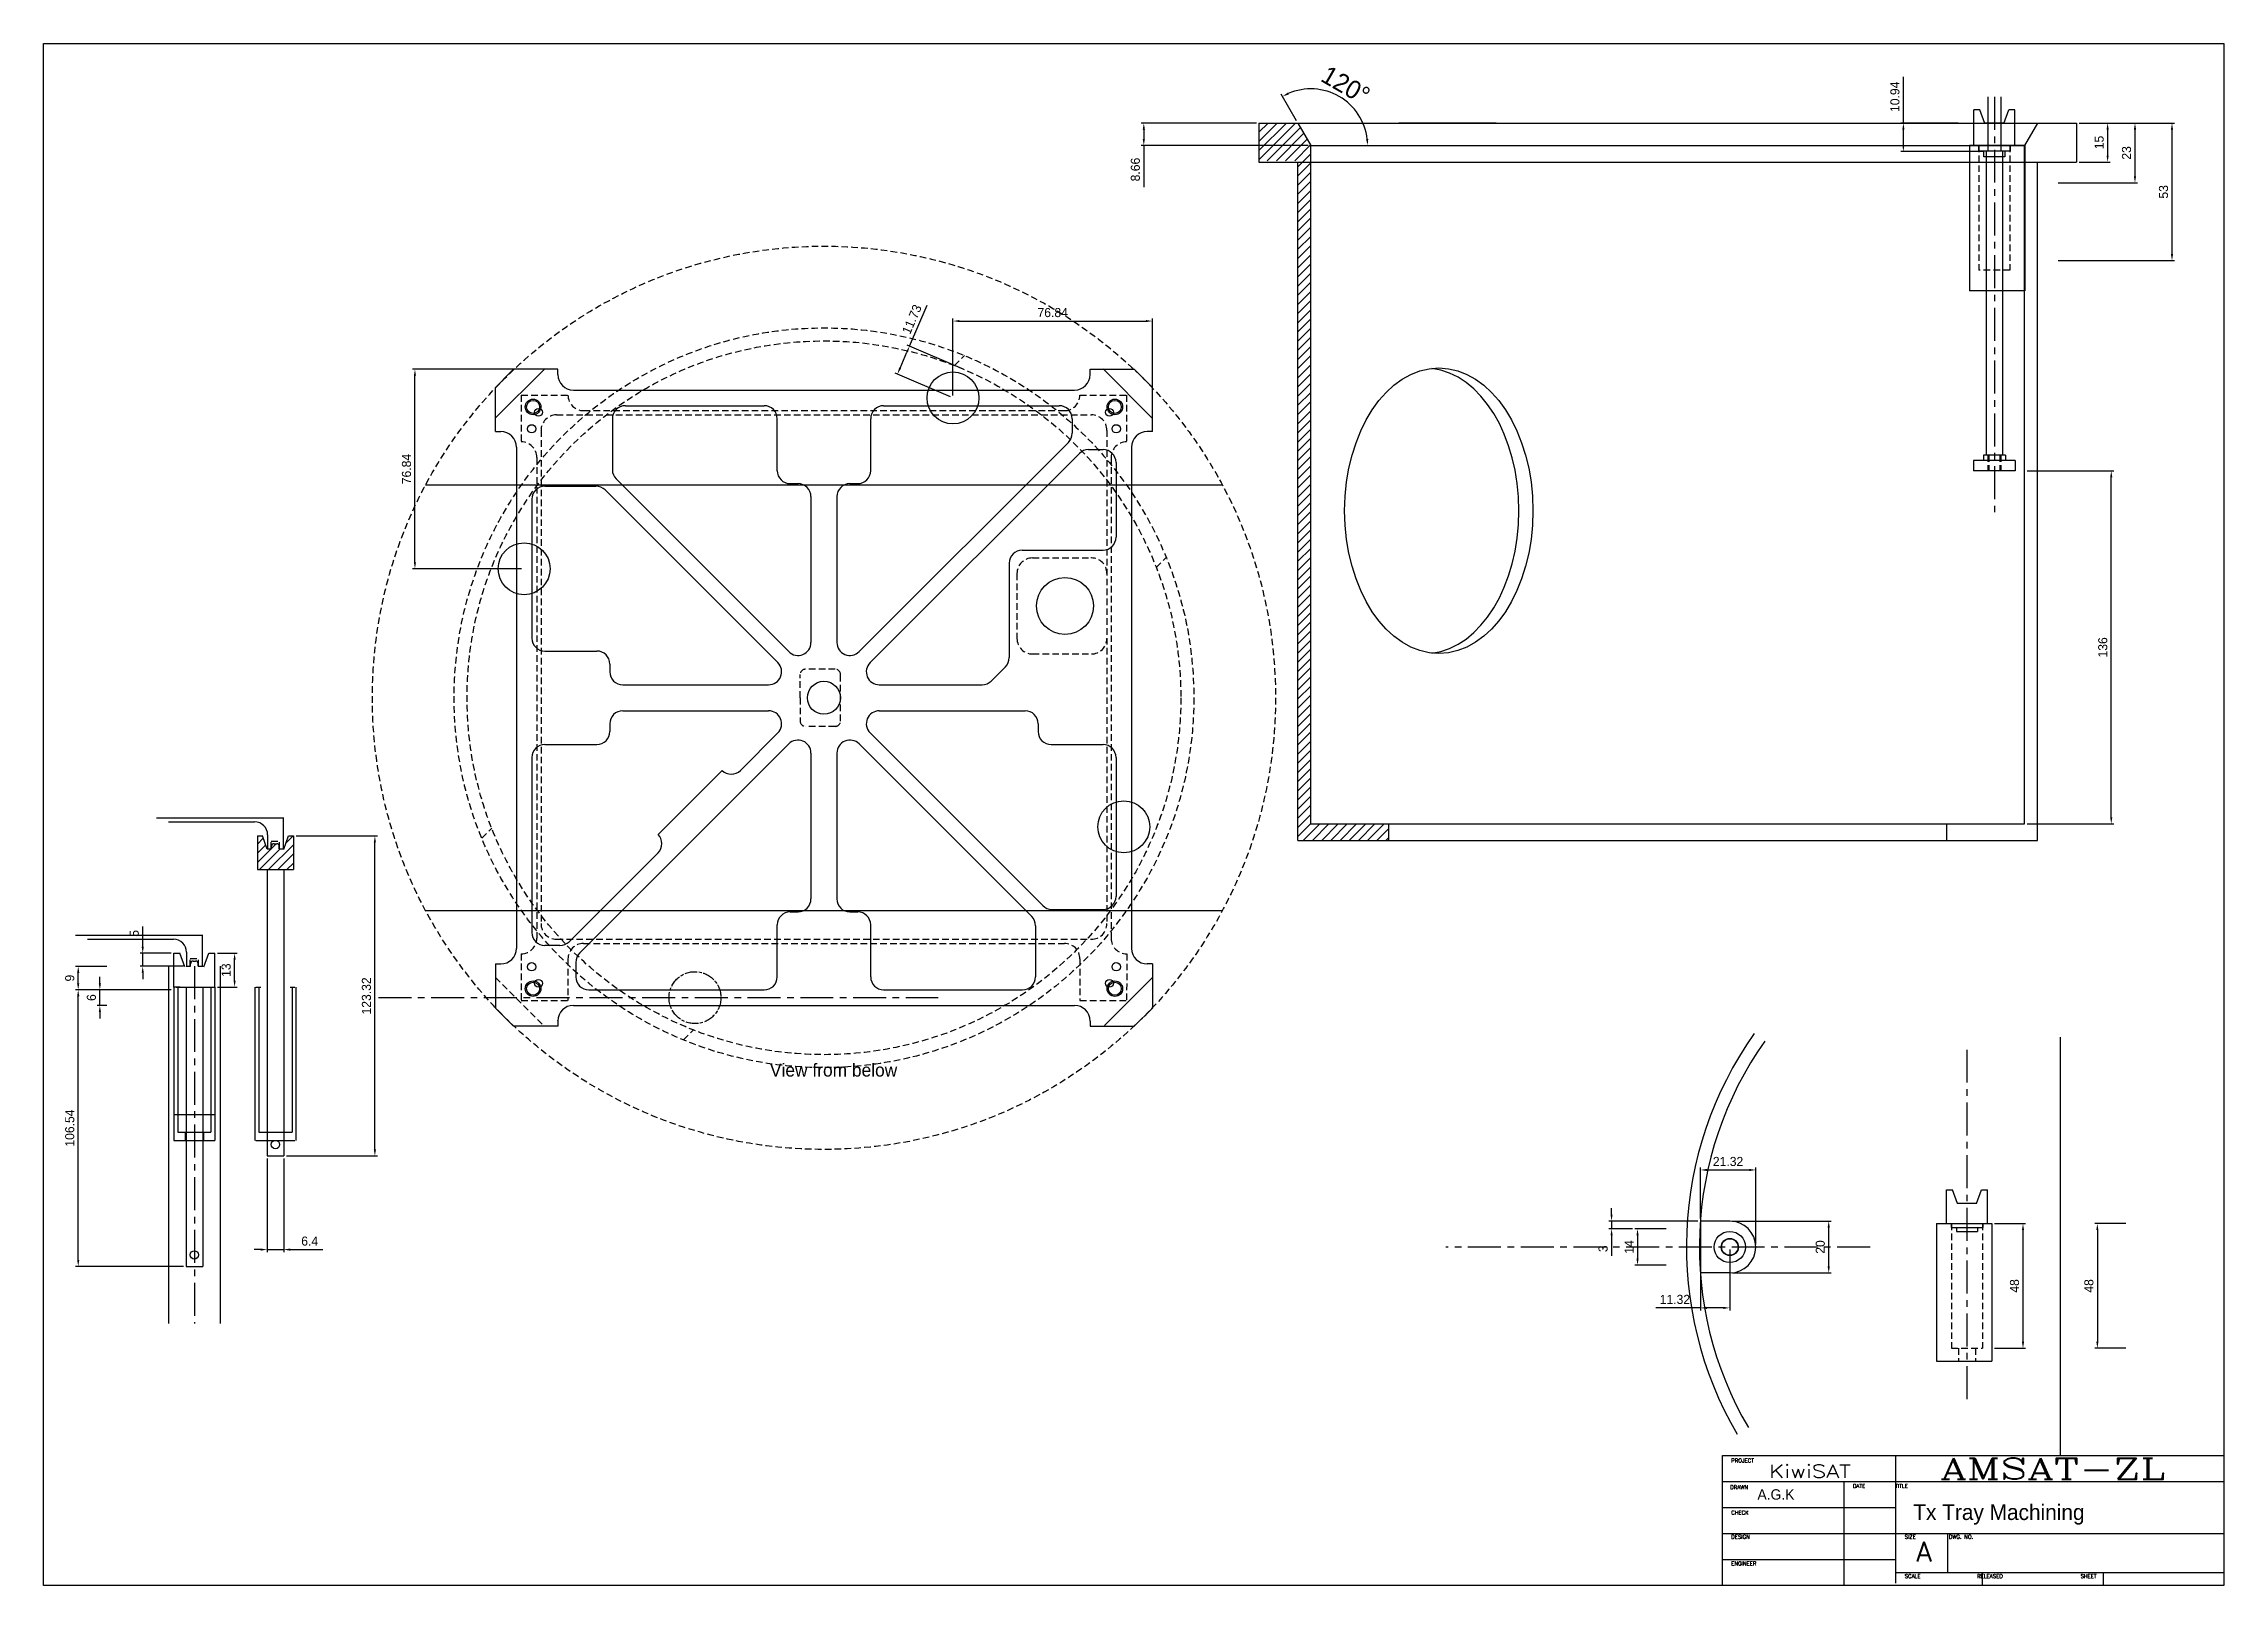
# Model space of a CAD drawing. Header units: millimetres. Extents: x 0 to 840, y 0 to 594.
import ezdxf
from ezdxf.enums import TextEntityAlignment as Align

# ---------------------------------------------------------------- set-up
doc = ezdxf.new("R2010")
doc.units = ezdxf.units.MM
doc.header["$LTSCALE"] = 0.4
doc.header["$PDMODE"] = 3
for name, pattern in [('AM_ISO08W050', [18, 12, -1.5, 3, -1.5]), ('CENTER', [50.8, 31.75, -6.35, 6.35, -6.35]), ('HIDDEN', [9.525, 6.35, -3.175])]:
    doc.linetypes.add(name, pattern=pattern)
for name, color, linetype, lineweight in [('AM_5', 3, 'Continuous', 25), ('AM_7', 4, 'AM_ISO08W050', 25), ('AM_8', 1, 'Continuous', 25)]:
    doc.layers.add(name, color=color, linetype=linetype, lineweight=lineweight)
for name, color, linetype in [('BORDER', 7, 'Continuous'), ('CL', 3, 'CENTER'), ('DIM', 6, 'Continuous'), ('DIMS', 6, 'Continuous'), ('HID', 2, 'HIDDEN'), ('OUT', 1, 'Continuous'), ('SECT', 4, 'Continuous')]:
    doc.layers.add(name, color=color, linetype=linetype)
doc.styles.add('COMPLEX', font='complex', dxfattribs={"width": 1.5, "height": 8})
doc.styles.add('SIMPLEX', font='simplex', dxfattribs={"height": 0.06})
doc.dimstyles.new('AM_ISO$0', dxfattribs={"dimtxt": 3.5, "dimasz": 2.5, "dimexe": 1, "dimexo": 1, "dimgap": 1.5, "dimtad": 1, "dimdsep": 46, "dimtxsty": 'Standard', "dimcen": 0, "dimclrd": 256, "dimclre": 256, "dimclrt": 2, "dimadec": 0, "dimazin": 2, "dimtp": 0.1, "dimtm": 0.1, "dimtfac": 0.71, "dimtdec": 3, "dimtmove": 0, "dimatfit": 3, "dimfxl": 1, "dimlwd": -1, "dimlwe": -1, "dimarcsym": 1})
doc.dimstyles.new('AM_ISO$2', dxfattribs={"dimtxt": 7, "dimasz": 2.5, "dimexe": 1, "dimexo": 1, "dimgap": 1.5, "dimtad": 1, "dimdsep": 46, "dimtxsty": 'Standard', "dimcen": 0, "dimclrd": 256, "dimclre": 256, "dimclrt": 2, "dimadec": 0, "dimazin": 2, "dimtp": 0.1, "dimtm": 0.1, "dimtfac": 0.71, "dimtmove": 0, "dimatfit": 3, "dimfxl": 1, "dimlwd": -1, "dimlwe": -1, "dimarcsym": 1})

# ---------------------------------------------------------------- blocks, each defined once
blk = doc.blocks.new('*D9')
at = {"layer": 'AM_5', "transparency": 16777216}
blk.add_line((482.77, 564.25), (476.85, 574.51), dxfattribs=at)
blk.add_arc((488.27, 554.73), 21.85, 6.56009, 113.43991, dxfattribs=at)
for points in [[(479.77, 574.4), (479.39, 575.14), (477.35, 573.65)], [(510.39, 557.25), (509.56, 557.2), (510.12, 554.73)]]:
    blk.add_solid(points, dxfattribs=at)
at = {"layer": 'Defpoints', "color": 0, "transparency": 16777216}
for p in [(483.27, 563.39), (505.01, 568.77), (488.27, 554.73), (488.27, 554.73), (763.27, 554.73)]:
    blk.add_point(p, dxfattribs=at)
at = {"layer": 'AM_5', "color": 2, "transparency": 16777216, "insert": (501.69, 577.98), "char_height": 7, "attachment_point": 5, "rotation": 330}
blk.add_mtext('120°', dxfattribs=at)
blk = doc.blocks.new('*D18')
at = {"layer": 'AM_5', "transparency": 16777216}
for p, q in [((350.38, 458.49), (350.38, 488.11)), ((427.22, 458.49), (427.22, 488.11)), ((352.88, 487.11), (424.72, 487.11))]:
    blk.add_line(p, q, dxfattribs=at)
for points in [[(352.88, 487.53), (352.88, 486.7), (350.38, 487.11)], [(424.72, 487.53), (424.72, 486.7), (427.22, 487.11)]]:
    blk.add_solid(points, dxfattribs=at)
at = {"layer": 'Defpoints', "color": 0, "transparency": 16777216}
for p in [(427.22, 487.11), (350.38, 457.49), (427.22, 457.49)]:
    blk.add_point(p, dxfattribs=at)
at = {"layer": 'AM_5', "color": 2, "transparency": 16777216, "insert": (388.8, 490.36), "char_height": 3.5, "attachment_point": 5}
blk.add_mtext('76.84', dxfattribs=at)
blk = doc.blocks.new('*D19')
at = {"layer": 'AM_5', "transparency": 16777216}
for p, q in [((184.15, 468.52), (142.08, 468.52)), ((143.08, 394.18), (143.08, 466.02)), ((184.15, 391.68), (142.08, 391.68))]:
    blk.add_line(p, q, dxfattribs=at)
for points in [[(142.66, 466.02), (143.49, 466.02), (143.08, 468.52)], [(142.66, 394.18), (143.49, 394.18), (143.08, 391.68)]]:
    blk.add_solid(points, dxfattribs=at)
at = {"layer": 'Defpoints', "color": 0, "transparency": 16777216}
for p in [(143.08, 468.52), (185.15, 468.52), (185.15, 391.68)]:
    blk.add_point(p, dxfattribs=at)
at = {"layer": 'AM_5', "color": 2, "transparency": 16777216, "insert": (139.83, 430.1), "char_height": 3.5, "attachment_point": 5, "rotation": 90}
blk.add_mtext('76.84', dxfattribs=at)
blk = doc.blocks.new('*D20')
at = {"layer": 'AM_5', "transparency": 16777216}
for p, q in [((86.12, 164.44), (86.12, 128.37)), ((92.52, 164.44), (92.52, 128.37)), ((83.62, 129.37), (81.12, 129.37)), ((86.12, 129.37), (92.52, 129.37)), ((95.02, 129.37), (107.52, 129.37))]:
    blk.add_line(p, q, dxfattribs=at)
for points in [[(83.62, 129.79), (83.62, 128.95), (86.12, 129.37)], [(95.02, 129.79), (95.02, 128.95), (92.52, 129.37)]]:
    blk.add_solid(points, dxfattribs=at)
at = {"layer": 'Defpoints', "color": 0, "transparency": 16777216}
for p in [(86.12, 165.44), (92.52, 165.44), (92.52, 129.37)]:
    blk.add_point(p, dxfattribs=at)
at = {"layer": 'AM_5', "color": 2, "transparency": 16777216, "insert": (102.52, 132.62), "char_height": 3.5, "attachment_point": 5}
blk.add_mtext('6.4', dxfattribs=at)
blk = doc.blocks.new('*D21')
at = {"layer": 'AM_5', "transparency": 16777216}
for p, q in [((97.27, 288.76), (128.64, 288.76)), ((127.64, 167.94), (127.64, 286.26)), ((93.52, 165.44), (128.64, 165.44))]:
    blk.add_line(p, q, dxfattribs=at)
for points in [[(127.22, 286.26), (128.06, 286.26), (127.64, 288.76)], [(127.22, 167.94), (128.06, 167.94), (127.64, 165.44)]]:
    blk.add_solid(points, dxfattribs=at)
at = {"layer": 'Defpoints', "color": 0, "transparency": 16777216}
for p in [(96.27, 288.76), (127.64, 288.76), (92.52, 165.44)]:
    blk.add_point(p, dxfattribs=at)
at = {"layer": 'AM_5', "color": 2, "transparency": 16777216, "insert": (124.39, 227.1), "char_height": 3.5, "attachment_point": 5, "rotation": 90}
blk.add_mtext('123.32', dxfattribs=at)
blk = doc.blocks.new('*D31')
at = {"layer": 'AM_5', "transparency": 16777216}
for p, q in [((24.33, 229.46), (20.67, 229.46)), ((21.67, 231.96), (21.67, 234.46)), ((21.67, 223.46), (21.67, 229.46)), ((24.33, 223.46), (20.67, 223.46)), ((21.67, 220.96), (21.67, 218.46))]:
    blk.add_line(p, q, dxfattribs=at)
for points in [[(21.26, 231.96), (22.09, 231.96), (21.67, 229.46)], [(21.26, 220.96), (22.09, 220.96), (21.67, 223.46)]]:
    blk.add_solid(points, dxfattribs=at)
at = {"layer": 'Defpoints', "color": 0, "transparency": 16777216}
for p in [(21.67, 229.46), (25.33, 229.46), (25.33, 223.46)]:
    blk.add_point(p, dxfattribs=at)
at = {"layer": 'AM_5', "color": 2, "transparency": 16777216, "insert": (18.42, 226.46), "char_height": 3.5, "attachment_point": 5, "rotation": 90}
blk.add_mtext('6', dxfattribs=at)
blk = doc.blocks.new('*D32')
at = {"layer": 'AM_5', "transparency": 16777216}
for p, q in [((24.33, 238.46), (12.33, 238.46)), ((13.33, 231.96), (13.33, 235.96)), ((24.33, 229.46), (12.33, 229.46))]:
    blk.add_line(p, q, dxfattribs=at)
for points in [[(12.91, 235.96), (13.75, 235.96), (13.33, 238.46)], [(12.91, 231.96), (13.75, 231.96), (13.33, 229.46)]]:
    blk.add_solid(points, dxfattribs=at)
at = {"layer": 'Defpoints', "color": 0, "transparency": 16777216}
for p in [(13.33, 238.46), (25.33, 238.46), (25.33, 229.46)]:
    blk.add_point(p, dxfattribs=at)
at = {"layer": 'AM_5', "color": 2, "transparency": 16777216, "insert": (10.08, 233.96), "char_height": 3.5, "attachment_point": 5, "rotation": 90}
blk.add_mtext('9', dxfattribs=at)
blk = doc.blocks.new('*D33')
at = {"layer": 'AM_5', "transparency": 16777216}
for p, q in [((38.18, 246.02), (38.18, 253.85)), ((49.18, 243.52), (37.18, 243.52)), ((53.88, 238.52), (37.18, 238.52)), ((38.18, 238.52), (38.18, 243.52)), ((38.18, 236.02), (38.18, 233.52))]:
    blk.add_line(p, q, dxfattribs=at)
for points in [[(37.77, 246.02), (38.6, 246.02), (38.18, 243.52)], [(37.77, 236.02), (38.6, 236.02), (38.18, 238.52)]]:
    blk.add_solid(points, dxfattribs=at)
at = {"layer": 'Defpoints', "color": 0, "transparency": 16777216}
for p in [(38.18, 243.52), (50.18, 243.52), (54.88, 238.52)]:
    blk.add_point(p, dxfattribs=at)
at = {"layer": 'AM_5', "color": 2, "transparency": 16777216, "insert": (34.93, 251.19), "char_height": 3.5, "attachment_point": 5, "rotation": 90}
blk.add_mtext('5', dxfattribs=at)
blk = doc.blocks.new('*D34')
at = {"layer": 'AM_5', "transparency": 16777216}
for p, q in [((66.98, 243.52), (74.59, 243.52)), ((73.59, 233.02), (73.59, 241.02)), ((66.98, 230.52), (74.59, 230.52))]:
    blk.add_line(p, q, dxfattribs=at)
for points in [[(73.17, 241.02), (74, 241.02), (73.59, 243.52)], [(73.17, 233.02), (74, 233.02), (73.59, 230.52)]]:
    blk.add_solid(points, dxfattribs=at)
at = {"layer": 'Defpoints', "color": 0, "transparency": 16777216}
for p in [(65.98, 243.52), (73.59, 243.52), (65.98, 230.52)]:
    blk.add_point(p, dxfattribs=at)
at = {"layer": 'AM_5', "color": 2, "transparency": 16777216, "insert": (70.34, 237.02), "char_height": 3.5, "attachment_point": 5, "rotation": 90}
blk.add_mtext('13', dxfattribs=at)
blk = doc.blocks.new('*D35')
at = {"layer": 'AM_5', "transparency": 16777216}
for p, q in [((49.18, 229.46), (12.33, 229.46)), ((13.33, 125.42), (13.33, 226.96)), ((53.88, 122.92), (12.33, 122.92))]:
    blk.add_line(p, q, dxfattribs=at)
for points in [[(12.91, 226.96), (13.75, 226.96), (13.33, 229.46)], [(12.91, 125.42), (13.75, 125.42), (13.33, 122.92)]]:
    blk.add_solid(points, dxfattribs=at)
at = {"layer": 'Defpoints', "color": 0, "transparency": 16777216}
for p in [(13.33, 229.46), (50.18, 229.46), (54.88, 122.92)]:
    blk.add_point(p, dxfattribs=at)
at = {"layer": 'AM_5', "color": 2, "transparency": 16777216, "insert": (10.08, 176.19), "char_height": 3.5, "attachment_point": 5, "rotation": 90}
blk.add_mtext('106.54', dxfattribs=at)
blk = doc.blocks.new('*D37')
at = {"layer": 'AM_5', "transparency": 16777216}
for p, q in [((650.69, 140.37), (688.81, 140.37)), ((687.81, 122.87), (687.81, 137.87)), ((650.69, 120.37), (688.81, 120.37))]:
    blk.add_line(p, q, dxfattribs=at)
for points in [[(687.39, 137.87), (688.22, 137.87), (687.81, 140.37)], [(687.39, 122.87), (688.22, 122.87), (687.81, 120.37)]]:
    blk.add_solid(points, dxfattribs=at)
at = {"layer": 'Defpoints', "color": 0, "transparency": 16777216}
for p in [(649.69, 140.37), (687.81, 140.37), (649.69, 120.37)]:
    blk.add_point(p, dxfattribs=at)
at = {"layer": 'AM_5', "color": 2, "transparency": 16777216, "insert": (684.56, 130.37), "char_height": 3.5, "attachment_point": 5, "rotation": 90}
blk.add_mtext('20', dxfattribs=at)
blk = doc.blocks.new('*D38')
at = {"layer": 'AM_5', "transparency": 16777216}
for p, q in [((638.37, 141.37), (638.37, 161.05)), ((640.87, 160.05), (657.19, 160.05)), ((659.69, 131.37), (659.69, 161.05))]:
    blk.add_line(p, q, dxfattribs=at)
for points in [[(640.87, 160.46), (640.87, 159.63), (638.37, 160.05)], [(657.19, 160.46), (657.19, 159.63), (659.69, 160.05)]]:
    blk.add_solid(points, dxfattribs=at)
at = {"layer": 'Defpoints', "color": 0, "transparency": 16777216}
for p in [(659.69, 160.05), (638.37, 140.37), (659.69, 130.37)]:
    blk.add_point(p, dxfattribs=at)
at = {"layer": 'AM_5', "color": 2, "transparency": 16777216, "insert": (649.03, 163.3), "char_height": 3.5, "attachment_point": 5}
blk.add_mtext('21.32', dxfattribs=at)
blk = doc.blocks.new('*D39')
at = {"layer": 'AM_5', "transparency": 16777216}
for p, q in [((333.65, 477.47), (340.43, 493.23)), ((330, 468.98), (332.66, 475.17)), ((354.1, 468.66), (332.73, 477.86)), ((349.46, 457.89), (328.09, 467.08))]:
    blk.add_line(p, q, dxfattribs=at)
for points in [[(332.28, 475.33), (333.04, 475.01), (333.65, 477.47)], [(329.61, 469.15), (330.38, 468.82), (329.01, 466.69)]]:
    blk.add_solid(points, dxfattribs=at)
at = {"layer": 'Defpoints', "color": 0, "transparency": 16777216}
for p in [(333.65, 477.47), (355.02, 468.27), (350.38, 457.49)]:
    blk.add_point(p, dxfattribs=at)
at = {"layer": 'AM_5', "color": 2, "transparency": 16777216, "insert": (334.55, 487.78), "char_height": 3.5, "attachment_point": 5, "rotation": 66.71814}
blk.add_mtext('11.73', dxfattribs=at)
blk = doc.blocks.new('*D40')
at = {"layer": 'AM_5', "transparency": 16777216}
for p, q in [((751.66, 139.37), (763.66, 139.37)), ((762.66, 136.87), (762.66, 93.87)), ((751.66, 91.37), (763.66, 91.37))]:
    blk.add_line(p, q, dxfattribs=at)
for points in [[(762.24, 136.87), (763.08, 136.87), (762.66, 139.37)], [(762.24, 93.87), (763.08, 93.87), (762.66, 91.37)]]:
    blk.add_solid(points, dxfattribs=at)
at = {"layer": 'Defpoints', "color": 0, "transparency": 16777216}
for p in [(750.66, 139.37), (750.66, 91.37), (762.66, 91.37)]:
    blk.add_point(p, dxfattribs=at)
at = {"layer": 'AM_5', "color": 2, "transparency": 16777216, "insert": (759.41, 115.37), "char_height": 3.5, "attachment_point": 5, "rotation": 90}
blk.add_mtext('48', dxfattribs=at)
blk = doc.blocks.new('*D41')
at = {"layer": 'AM_5', "transparency": 16777216}
for p, q in [((638.37, 129.37), (638.37, 105.91)), ((649.69, 129.37), (649.69, 105.91)), ((638.37, 106.91), (621.21, 106.91)), ((647.19, 106.91), (640.87, 106.91))]:
    blk.add_line(p, q, dxfattribs=at)
for points in [[(640.87, 107.32), (640.87, 106.49), (638.37, 106.91)], [(647.19, 107.32), (647.19, 106.49), (649.69, 106.91)]]:
    blk.add_solid(points, dxfattribs=at)
at = {"layer": 'Defpoints', "color": 0, "transparency": 16777216}
for p in [(638.37, 130.37), (649.69, 130.37), (638.37, 106.91)]:
    blk.add_point(p, dxfattribs=at)
at = {"layer": 'AM_5', "color": 2, "transparency": 16777216, "insert": (628.54, 110.16), "char_height": 3.5, "attachment_point": 5}
blk.add_mtext('11.32', dxfattribs=at)
blk = doc.blocks.new('*D42')
at = {"layer": 'AM_5', "transparency": 16777216}
for p, q in [((802.31, 139.37), (790.31, 139.37)), ((791.31, 136.87), (791.31, 93.87)), ((802.31, 91.37), (790.31, 91.37))]:
    blk.add_line(p, q, dxfattribs=at)
for points in [[(790.9, 136.87), (791.73, 136.87), (791.31, 139.37)], [(790.9, 93.87), (791.73, 93.87), (791.31, 91.37)]]:
    blk.add_solid(points, dxfattribs=at)
at = {"layer": 'Defpoints', "color": 0, "transparency": 16777216}
for p in [(803.31, 139.37), (791.31, 91.37), (803.31, 91.37)]:
    blk.add_point(p, dxfattribs=at)
at = {"layer": 'AM_5', "color": 2, "transparency": 16777216, "insert": (788.06, 115.37), "char_height": 3.5, "attachment_point": 5, "rotation": 90}
blk.add_mtext('48', dxfattribs=at)
blk = doc.blocks.new('*D57')
at = {"layer": 'AM_5', "transparency": 16777216}
for p, q in [((784.27, 563.39), (796.27, 563.39)), ((795.27, 560.89), (795.27, 550.89)), ((784.27, 548.39), (796.27, 548.39))]:
    blk.add_line(p, q, dxfattribs=at)
for points in [[(794.85, 560.89), (795.69, 560.89), (795.27, 563.39)], [(794.85, 550.89), (795.69, 550.89), (795.27, 548.39)]]:
    blk.add_solid(points, dxfattribs=at)
at = {"layer": 'Defpoints', "color": 0, "transparency": 16777216}
for p in [(783.27, 563.39), (783.27, 548.39), (795.27, 548.39)]:
    blk.add_point(p, dxfattribs=at)
at = {"layer": 'AM_5', "color": 2, "transparency": 16777216, "insert": (792.02, 555.89), "char_height": 3.5, "attachment_point": 5, "rotation": 90}
blk.add_mtext('15', dxfattribs=at)
blk = doc.blocks.new('*D58')
at = {"layer": 'AM_5', "transparency": 16777216}
for p, q in [((784.27, 563.39), (806.81, 563.39)), ((805.81, 560.89), (805.81, 542.89)), ((776.27, 540.39), (806.81, 540.39))]:
    blk.add_line(p, q, dxfattribs=at)
for points in [[(805.39, 560.89), (806.23, 560.89), (805.81, 563.39)], [(805.39, 542.89), (806.23, 542.89), (805.81, 540.39)]]:
    blk.add_solid(points, dxfattribs=at)
at = {"layer": 'Defpoints', "color": 0, "transparency": 16777216}
for p in [(783.27, 563.39), (775.27, 540.39), (805.81, 540.39)]:
    blk.add_point(p, dxfattribs=at)
at = {"layer": 'AM_5', "color": 2, "transparency": 16777216, "insert": (802.56, 551.89), "char_height": 3.5, "attachment_point": 5, "rotation": 90}
blk.add_mtext('23', dxfattribs=at)
blk = doc.blocks.new('*D59')
at = {"layer": 'AM_5', "transparency": 16777216}
for p, q in [((784.27, 563.39), (821.07, 563.39)), ((820.07, 560.89), (820.07, 512.89)), ((776.27, 510.39), (821.07, 510.39))]:
    blk.add_line(p, q, dxfattribs=at)
for points in [[(819.65, 560.89), (820.48, 560.89), (820.07, 563.39)], [(819.65, 512.89), (820.48, 512.89), (820.07, 510.39)]]:
    blk.add_solid(points, dxfattribs=at)
at = {"layer": 'Defpoints', "color": 0, "transparency": 16777216}
for p in [(783.27, 563.39), (775.27, 510.39), (820.07, 510.39)]:
    blk.add_point(p, dxfattribs=at)
at = {"layer": 'AM_5', "color": 2, "transparency": 16777216, "insert": (816.82, 536.89), "char_height": 3.5, "attachment_point": 5, "rotation": 90}
blk.add_mtext('53', dxfattribs=at)
blk = doc.blocks.new('*D60')
at = {"layer": 'AM_5', "transparency": 16777216}
for p, q in [((625.14, 137.37), (613.14, 137.37)), ((614.14, 134.87), (614.14, 125.87)), ((625.14, 123.37), (613.14, 123.37))]:
    blk.add_line(p, q, dxfattribs=at)
for points in [[(613.72, 134.87), (614.55, 134.87), (614.14, 137.37)], [(613.72, 125.87), (614.55, 125.87), (614.14, 123.37)]]:
    blk.add_solid(points, dxfattribs=at)
at = {"layer": 'Defpoints', "color": 0, "transparency": 16777216}
for p in [(626.14, 137.37), (614.14, 123.37), (626.14, 123.37)]:
    blk.add_point(p, dxfattribs=at)
at = {"layer": 'AM_5', "color": 2, "transparency": 16777216, "insert": (610.89, 130.37), "char_height": 3.5, "attachment_point": 5, "rotation": 90}
blk.add_mtext('14', dxfattribs=at)
blk = doc.blocks.new('*D61')
at = {"layer": 'AM_5', "transparency": 16777216}
for p, q in [((604.14, 142.87), (604.14, 145.37)), ((637.37, 140.37), (603.14, 140.37)), ((612.14, 137.37), (603.14, 137.37)), ((604.14, 140.37), (604.14, 137.37)), ((604.14, 134.87), (604.14, 127.03))]:
    blk.add_line(p, q, dxfattribs=at)
for points in [[(603.72, 142.87), (604.55, 142.87), (604.14, 140.37)], [(603.72, 134.87), (604.55, 134.87), (604.14, 137.37)]]:
    blk.add_solid(points, dxfattribs=at)
at = {"layer": 'Defpoints', "color": 0, "transparency": 16777216}
for p in [(604.14, 137.37), (613.14, 137.37), (638.37, 140.37)]:
    blk.add_point(p, dxfattribs=at)
at = {"layer": 'AM_5', "color": 2, "transparency": 16777216, "insert": (600.89, 129.7), "char_height": 3.5, "attachment_point": 5, "rotation": 90}
blk.add_mtext('3', dxfattribs=at)
blk = doc.blocks.new('*D68')
at = {"layer": 'AM_5', "transparency": 16777216}
for p, q in [((716.57, 563.39), (716.57, 581.14)), ((737.7, 563.39), (715.57, 563.39)), ((716.57, 554.95), (716.57, 560.89)), ((747.44, 552.45), (715.57, 552.45))]:
    blk.add_line(p, q, dxfattribs=at)
for points in [[(716.15, 560.89), (716.99, 560.89), (716.57, 563.39)], [(716.15, 554.95), (716.99, 554.95), (716.57, 552.45)]]:
    blk.add_solid(points, dxfattribs=at)
at = {"layer": 'Defpoints', "color": 0, "transparency": 16777216}
for p in [(716.57, 563.39), (738.7, 563.39), (748.44, 552.45)]:
    blk.add_point(p, dxfattribs=at)
at = {"layer": 'AM_5', "color": 2, "transparency": 16777216, "insert": (713.32, 573.51), "char_height": 3.5, "attachment_point": 5, "rotation": 90}
blk.add_mtext('10.94', dxfattribs=at)
blk = doc.blocks.new('*D69')
at = {"layer": 'AM_5', "transparency": 16777216}
for p, q in [((764.27, 429.39), (797.67, 429.39)), ((796.67, 295.89), (796.67, 426.89)), ((764.27, 293.39), (797.67, 293.39))]:
    blk.add_line(p, q, dxfattribs=at)
for points in [[(796.25, 426.89), (797.08, 426.89), (796.67, 429.39)], [(796.25, 295.89), (797.08, 295.89), (796.67, 293.39)]]:
    blk.add_solid(points, dxfattribs=at)
at = {"layer": 'Defpoints', "color": 0, "transparency": 16777216}
for p in [(763.27, 429.39), (796.67, 429.39), (763.27, 293.39)]:
    blk.add_point(p, dxfattribs=at)
at = {"layer": 'AM_5', "color": 2, "transparency": 16777216, "insert": (793.42, 361.39), "char_height": 3.5, "attachment_point": 5, "rotation": 90}
blk.add_mtext('136', dxfattribs=at)
blk = doc.blocks.new('*D70')
at = {"layer": 'AM_5', "transparency": 16777216}
for p, q in [((467.27, 563.39), (422.91, 563.39)), ((487.27, 554.73), (422.91, 554.73)), ((423.91, 560.89), (423.91, 557.23)), ((423.91, 554.73), (423.91, 538.73))]:
    blk.add_line(p, q, dxfattribs=at)
for points in [[(423.49, 560.89), (424.33, 560.89), (423.91, 563.39)], [(423.49, 557.23), (424.33, 557.23), (423.91, 554.73)]]:
    blk.add_solid(points, dxfattribs=at)
at = {"layer": 'Defpoints', "color": 0, "transparency": 16777216}
for p in [(468.27, 563.39), (423.91, 554.73), (488.27, 554.73)]:
    blk.add_point(p, dxfattribs=at)
at = {"layer": 'AM_5', "color": 2, "transparency": 16777216, "insert": (420.66, 545.48), "char_height": 3.5, "attachment_point": 5, "rotation": 90}
blk.add_mtext('8.66', dxfattribs=at)

msp = doc.modelspace()

# ---------------------------------------------------------------- hatches: boundary and pattern name
at = {"layer": 'AM_8'}
h = msp.add_hatch(dxfattribs=at)
h.set_pattern_fill('_U', color=256, scale=2.5, angle=45, style=0, pattern_type=0)
h.set_pattern_definition([(45, (385.9163, 120.4091), (-1.767767, 1.767767), [])])
h.paths.add_polyline_path([(468.27, 548.886), (483.27, 548.886), (483.27, 287.036), (518.27, 287.036), (518.27, 293.386), (488.27, 293.386), (488.27, 554.726), (483.27, 563.386), (468.27, 563.386)])
h = msp.add_hatch(dxfattribs=at)
h.set_pattern_fill('_U', color=256, scale=2.5, angle=45, style=0, pattern_type=0)
h.set_pattern_definition([(45, (-544.0076, -164.0206), (-1.767767, 1.767767), [])])
edge = h.paths.add_edge_path()
edge.add_line((96.266, 288.756), (94.337, 288.756))
edge.add_line((94.337, 288.756), (92.518, 283.756))
edge.add_line((92.518, 283.756), (90.918, 283.756))
edge.add_line((90.918, 283.756), (90.818, 283.756))
edge.add_line((90.818, 283.756), (90.818, 284.756))
edge.add_arc((89.818, 284.756), 1, 0, 90)
edge.add_line((89.818, 285.756), (88.818, 285.756))
edge.add_arc((88.818, 284.756), 1, 90, 180)
edge.add_line((87.818, 284.756), (87.818, 283.756))
edge.add_line((87.818, 283.756), (86.118, 283.756))
edge.add_line((86.118, 283.756), (84.298, 288.756))
edge.add_line((84.298, 288.756), (82.369, 288.756))
edge.add_line((82.369, 288.756), (82.369, 275.756))
edge.add_line((82.369, 275.756), (96.266, 275.756))
edge.add_line((96.266, 275.756), (96.266, 288.756))

# ---------------------------------------------------------------- linework, layer by layer
for p, q in [((746.084, 568.45), (743.736, 568.45)), ((743.736, 554.726), (743.736, 568.45)), ((747.99, 563.215), (746.084, 568.45)), ((755.345, 563.386), (747.928, 563.386)), ((755.283, 563.215), (757.188, 568.45)), ((759.536, 568.45), (757.188, 568.45)), ((759.536, 554.726), (759.536, 568.45)), ((742.046, 554.726), (742.046, 498.726)), ((763.366, 554.726), (742.046, 554.726)), ((745.536, 554.726), (745.536, 552.57)), ((757.736, 554.726), (757.736, 552.57)), ((763.366, 554.726), (763.366, 498.726)), ((757.736, 552.57), (745.536, 552.57)), ((747.636, 550.386), (747.636, 552.57)), ((755.636, 550.386), (747.636, 550.386)), ((748.466, 552.45), (748.466, 435.386)), ((754.806, 552.45), (754.806, 435.386)), ((755.636, 552.57), (755.636, 550.386)), ((763.366, 498.726), (742.046, 498.726)), ((202.047, 458.591), (202.047, 458.591)), ((204.122, 460.491), (397.222, 460.491)), ((224.147, 454.491), (277.672, 454.491)), ((323.672, 454.491), (391.297, 454.491)), ((399.297, 458.591), (399.297, 458.591)), ((219.147, 449.491), (219.147, 429.805)), ((282.672, 429.466), (282.672, 449.491)), ((318.672, 429.466), (318.672, 449.491)), ((396.297, 449.491), (396.297, 443.905)), ((182.147, 438.516), (182.147, 245.416)), ((184.022, 440.616), (184.022, 440.616)), ((184.047, 440.591), (184.047, 440.591)), ((314.207, 359.744), (394.832, 440.369)), ((402.61, 437.591), (408.197, 437.591)), ((417.322, 440.616), (417.322, 440.616)), ((419.197, 438.516), (419.197, 245.416)), ((318.45, 355.501), (399.075, 436.126)), ((413.197, 432.591), (413.197, 403.837)), ((743.636, 433.386), (743.636, 429.386)), ((759.636, 433.386), (743.636, 433.386)), ((759.636, 429.386), (743.636, 429.386)), ((755.886, 435.386), (747.386, 435.386)), ((747.386, 435.386), (747.386, 433.386)), ((755.636, 435.386), (747.636, 435.386)), ((755.886, 435.386), (755.886, 433.386)), ((759.636, 433.386), (759.636, 429.386)), ((193.147, 423.491), (212.833, 423.491)), ((216.368, 422.026), (282.893, 355.501)), ((220.611, 426.269), (287.136, 359.744)), ((287.672, 424.466), (290.672, 424.466)), ((310.672, 424.466), (313.672, 424.466)), ((188.147, 418.491), (188.147, 364.966)), ((295.672, 419.466), (295.672, 363.28)), ((305.672, 419.466), (305.672, 363.28)), ((377.046, 398.837), (408.197, 398.837)), ((372.046, 393.837), (372.046, 357.428)), ((193.147, 359.966), (213.172, 359.966)), ((218.172, 354.966), (218.172, 351.966)), ((365.119, 348.43), (370.581, 353.892)), ((223.172, 346.966), (279.358, 346.966)), ((321.985, 346.966), (361.583, 346.966)), ((223.172, 336.966), (279.358, 336.966)), ((321.985, 336.966), (378.172, 336.966)), ((218.172, 331.966), (218.172, 328.966)), ((268.464, 314.001), (282.893, 328.43)), ((318.45, 328.43), (384.972, 261.908)), ((383.172, 331.966), (383.172, 328.966)), ((193.147, 323.966), (213.172, 323.966)), ((206.511, 243.563), (287.136, 324.188)), ((295.672, 320.652), (295.672, 264.466)), ((305.672, 320.652), (305.672, 264.466)), ((314.207, 324.188), (380.73, 257.665)), ((388.172, 323.966), (408.197, 323.966)), ((188.147, 318.966), (188.147, 251.537)), ((236.736, 289.344), (261.393, 314.001)), ((413.197, 318.966), (413.197, 265.443)), ((43.559, 295.756), (92.518, 295.756)), ((48.156, 294.156), (81.318, 294.156)), ((92.318, 295.756), (92.318, 283.756)), ((82.369, 288.756), (84.298, 288.756)), ((82.369, 288.756), (82.369, 275.756)), ((86.141, 283.692), (84.298, 288.756)), ((86.318, 289.156), (86.318, 283.756)), ((88.818, 285.756), (89.818, 285.756)), ((92.494, 283.692), (94.337, 288.756)), ((94.337, 288.756), (96.266, 288.756)), ((96.266, 288.756), (96.266, 275.756)), ((86.118, 283.756), (87.818, 283.756)), ((87.818, 283.756), (87.818, 284.756)), ((90.818, 283.756), (90.818, 284.756)), ((90.818, 283.756), (92.518, 283.756)), ((202.465, 248.001), (236.736, 282.273)), ((82.369, 275.756), (96.266, 275.756)), ((86.118, 275.756), (86.118, 165.44)), ((92.518, 275.756), (92.518, 165.44)), ((282.672, 234.441), (282.672, 254.466)), ((287.672, 259.466), (290.672, 259.466)), ((310.672, 259.466), (313.672, 259.466)), ((318.672, 234.441), (318.672, 254.466)), ((382.194, 254.13), (382.194, 234.441)), ((388.508, 260.443), (408.197, 260.443)), ((12.324, 250.52), (61.283, 250.52)), ((16.922, 248.92), (50.083, 248.92)), ((55.083, 243.92), (55.083, 238.52)), ((61.083, 250.52), (61.083, 238.52)), ((198.929, 246.537), (193.147, 246.537)), ((50.183, 243.52), (52.531, 243.52)), ((50.183, 230.52), (50.183, 243.52)), ((54.437, 238.285), (52.531, 243.52)), ((54.883, 238.52), (56.583, 238.52)), ((56.583, 238.52), (56.583, 239.52)), ((57.583, 240.52), (58.583, 240.52)), ((59.583, 238.52), (59.583, 239.52)), ((59.583, 238.52), (61.283, 238.52)), ((61.73, 238.285), (63.635, 243.52)), ((63.635, 243.52), (65.983, 243.52)), ((65.983, 230.52), (65.983, 243.52)), ((205.047, 240.027), (205.047, 234.441)), ((417.297, 243.341), (417.297, 243.341)), ((417.322, 243.316), (417.322, 243.316)), ((51.135, 230.52), (65.032, 230.52)), ((54.883, 230.52), (54.883, 122.92)), ((61.283, 230.52), (61.283, 122.92)), ((210.047, 229.441), (277.672, 229.441)), ((323.672, 229.441), (377.194, 229.441)), ((204.122, 223.441), (397.222, 223.441)), ((198.122, 217.668), (198.122, 217.716)), ((86.118, 165.44), (92.518, 165.44)), ((733.17, 139.375), (733.17, 152.375)), ((733.17, 152.375), (735.518, 152.375)), ((737.423, 147.139), (735.518, 152.375)), ((744.716, 147.139), (746.622, 152.375)), ((746.622, 152.375), (748.97, 152.375)), ((748.97, 139.375), (748.97, 152.375)), ((737.361, 147.31), (744.779, 147.31)), ((729.34, 139.375), (729.34, 86.375)), ((729.34, 139.375), (750.66, 139.375)), ((734.122, 139.375), (748.018, 139.375)), ((734.97, 139.375), (734.97, 137.875)), ((734.97, 137.875), (747.17, 137.875)), ((737.07, 137.875), (737.07, 136.375)), ((737.07, 136.375), (745.07, 136.375)), ((745.07, 137.875), (745.07, 136.375)), ((747.17, 139.375), (747.17, 137.875)), ((750.66, 139.375), (750.66, 86.375)), ((54.883, 122.92), (61.283, 122.92)), ((729.34, 86.375), (750.66, 86.375))]:
    msp.add_line(p, q)
at = {"linetype": 'Continuous'}
for p, q in [((181.101, 468.516), (174.122, 461.537)), ((198.122, 468.516), (181.101, 468.516)), ((198.122, 466.491), (198.122, 468.516)), ((403.222, 468.516), (420.242, 468.516)), ((403.222, 466.491), (403.222, 468.516)), ((420.242, 468.516), (427.222, 461.537)), ((174.122, 444.516), (174.122, 461.537)), ((427.222, 444.516), (427.222, 461.537)), ((174.122, 444.516), (176.147, 444.516)), ((427.222, 444.516), (425.197, 444.516)), ((174.122, 239.416), (174.122, 222.395)), ((174.122, 239.416), (176.147, 239.416)), ((427.222, 239.416), (425.197, 239.416)), ((427.222, 239.416), (427.222, 222.395)), ((181.101, 215.416), (174.122, 222.395)), ((420.242, 215.416), (427.222, 222.395)), ((198.122, 215.416), (181.101, 215.416)), ((198.122, 217.441), (198.122, 215.416)), ((403.222, 217.441), (403.222, 215.416)), ((403.222, 215.416), (420.242, 215.416))]:
    msp.add_line(p, q, dxfattribs=at)
msp.add_lwpolyline([(0, 0), (0, 594), (840, 594), (840, 0), (0, 0)], close=True)
for centre, radius in [((188.595, 454.042), 3), ((188.595, 454.042), 2.5), ((412.748, 454.042), 3), ((412.748, 454.042), 2.5), ((188.047, 445.591), 1.6), ((190.672, 451.966), 1.5), ((410.672, 451.966), 1.5), ((413.297, 445.591), 1.6), ((393.542, 377.337), 11), ((300.672, 341.966), 6.35), ((188.047, 238.341), 1.6), ((413.297, 238.341), 1.6), ((188.595, 229.889), 3), ((188.595, 229.889), 2.5), ((190.672, 231.966), 1.5), ((410.672, 231.966), 1.5), ((412.748, 229.889), 3), ((412.748, 229.889), 2.5), ((649.694, 130.367), 6), ((649.694, 130.367), 3.3), ((649.694, 130.367), 3.175)]:
    msp.add_circle(centre, radius)
for centre, radius, start, end in [((204.122, 466.491), 6, 180, 270), ((397.222, 466.491), 6, 270, 0), ((224.147, 449.491), 5, 90, 180), ((277.672, 449.491), 5, 0, 90), ((323.672, 449.491), 5, 90, 180), ((391.297, 449.491), 5, 0, 90), ((176.147, 438.516), 6, 0, 90), ((391.297, 443.905), 5, 315, 360), ((402.61, 432.591), 5, 90, 135), ((408.197, 432.591), 5, 0, 90), ((425.197, 438.516), 6, 90, 180), ((224.147, 429.805), 5, 180, 225), ((287.672, 429.466), 5, 180, 270), ((313.672, 429.466), 5, 270, 360), ((193.147, 418.491), 5, 90, 180), ((212.833, 418.491), 5, 45, 90), ((290.672, 419.466), 5, 0, 90), ((310.672, 419.466), 5, 90, 180), ((408.197, 403.837), 5, 270, 0), ((377.046, 393.837), 5, 90, 180), ((193.147, 364.966), 5, 180, 270), ((290.672, 363.28), 5, 225, 0), ((310.672, 363.28), 5, 180, 315), ((213.172, 354.966), 5, 0, 90), ((279.358, 351.966), 5, 270, 45), ((321.985, 351.966), 5, 135, 270), ((367.046, 357.428), 5, 315, 360), ((223.172, 351.966), 5, 180, 270), ((361.583, 351.966), 5, 270, 315), ((223.172, 331.966), 5, 90, 180), ((279.358, 331.966), 5, 315, 90), ((321.985, 331.966), 5, 90, 225), ((378.172, 331.966), 5, 360, 90), ((213.172, 328.966), 5, 270, 0), ((388.172, 328.966), 5, 180, 270), ((193.147, 318.966), 5, 90, 180), ((290.672, 320.652), 5, 0, 135), ((310.672, 320.652), 5, 45, 180), ((408.197, 318.966), 5, 0, 90), ((264.929, 317.537), 5, 225, 315), ((81.318, 289.156), 5, 0, 90), ((88.818, 284.756), 1, 90, 180), ((89.818, 284.756), 1, 0, 90), ((233.201, 285.809), 5, 315, 45), ((290.672, 264.466), 5, 270, 0), ((310.672, 264.466), 5, 180, 270), ((388.508, 265.443), 5, 225, 270), ((408.197, 265.443), 5, 270, 0), ((287.672, 254.466), 5, 90, 180), ((313.672, 254.466), 5, 360, 90), ((377.194, 254.13), 5, 360, 45), ((50.083, 243.92), 5, 0, 90), ((176.147, 245.416), 6, 270, 0), ((193.147, 251.537), 5, 180, 270), ((198.929, 251.537), 5, 270, 315), ((425.197, 245.416), 6, 180, 270), ((57.583, 239.52), 1, 90, 180), ((58.583, 239.52), 1, 0, 90), ((210.047, 240.027), 5, 135, 180), ((210.047, 234.441), 5, 180, 270), ((277.672, 234.441), 5, 270, 360), ((323.672, 234.441), 5, 180, 270), ((377.194, 234.441), 5, 270, 0), ((204.122, 217.441), 6, 90, 180), ((397.222, 217.441), 6, 0, 90), ((775.464, 130.367), 142.5, 144.754312, 210.373531), ((775.464, 130.367), 137.5, 144.754312, 210.373531)]:
    msp.add_arc(centre, radius, start, end)
at = {"layer": 'AM_5'}
for p, q in [((147.202, 423.961), (454.141, 423.961)), ((147.202, 259.971), (454.141, 259.971))]:
    msp.add_line(p, q, dxfattribs=at)
at = {"layer": 'AM_7'}
msp.add_circle((250.962, 226.441), 10, dxfattribs=at)
at = {"layer": 'BORDER'}
for p, q in [((646.925, 50), (840.257, 50)), ((646.925, 0), (646.925, 50)), ((713.591, 50), (713.591, 0.853)), ((646.925, 40), (840.159, 40)), ((693.591, 40), (693.591, 0.374)), ((646.925, 30), (713.591, 30)), ((646.925, 20), (840.159, 20)), ((733.591, 20), (733.591, 5)), ((646.925, 10), (713.591, 10)), ((713.591, 5), (840.159, 5)), ((746.924, 5), (746.924, 0)), ((793.591, 5), (793.591, 0))]:
    msp.add_line(p, q, dxfattribs=at)
at = {"layer": 'CL'}
for p, q in [((751.636, 573.455), (751.636, 412.107)), ((58.083, 238.52), (58.083, 100.908)), ((129.009, 226.441), (344.633, 226.441)), ((741.07, 206.384), (741.07, 70.867)), ((703.757, 130.367), (540.338, 130.367))]:
    msp.add_line(p, q, dxfattribs=at)
at = {"layer": 'DIM'}
msp.add_line((193.157, 345.196), (193.157, 345.196), dxfattribs=at)
at = {"layer": 'DIMS'}
msp.add_circle((300.672, 341.966), 6.35, dxfattribs=at)
msp.add_circle((300.672, 341.966), 6.35, dxfattribs=at)
msp.add_circle((300.672, 341.966), 6.35, dxfattribs=at)
msp.add_circle((300.672, 341.966), 6.35, dxfattribs=at)
msp.add_arc((377.046, 360.837), 5, 180, 182.516191, dxfattribs=at)
at = {"layer": 'HID'}
for p, q in [((745.636, 554.726), (745.636, 506.726)), ((757.636, 554.726), (757.636, 506.726)), ((757.636, 506.726), (745.636, 506.726)), ((350.916, 469.957), (354.762, 473.801)), ((184.047, 458.591), (184.047, 440.591)), ((184.047, 458.591), (202.047, 458.591)), ((399.297, 458.591), (417.297, 458.591)), ((417.297, 458.591), (417.297, 440.591)), ((197.647, 450.991), (403.697, 450.991)), ((208.047, 452.591), (393.297, 452.591)), ((191.647, 444.991), (191.647, 254.941)), ((409.697, 444.991), (409.697, 254.941)), ((190.047, 434.591), (190.047, 249.341)), ((411.297, 434.591), (411.297, 249.341)), ((749.136, 435.386), (749.136, 429.386)), ((749.536, 435.386), (749.536, 429.386)), ((753.736, 435.386), (753.736, 429.386)), ((754.136, 435.386), (754.136, 429.386)), ((381.046, 395.837), (403.697, 395.837)), ((428.683, 392.16), (432.528, 396.004)), ((375.046, 389.837), (375.046, 364.837)), ((305.022, 352.966), (293.522, 352.966)), ((381.046, 358.837), (403.697, 358.837)), ((291.522, 341.966), (291.522, 350.966)), ((307.022, 332.966), (307.022, 350.966)), ((291.522, 341.966), (291.522, 332.966)), ((305.022, 330.966), (293.522, 330.966)), ((87.718, 286.756), (90.918, 286.756)), ((87.718, 283.756), (87.718, 286.756)), ((90.918, 283.756), (90.918, 286.756)), ((168.815, 287.927), (172.661, 291.772)), ((197.647, 248.941), (403.697, 248.941)), ((208.047, 247.341), (393.297, 247.341)), ((56.483, 241.52), (59.683, 241.52)), ((56.483, 238.52), (56.483, 241.52)), ((59.683, 238.52), (59.683, 241.52)), ((184.047, 243.341), (184.047, 225.341)), ((202.047, 241.341), (202.047, 225.341)), ((399.297, 241.341), (399.297, 225.341)), ((417.322, 243.316), (417.297, 225.341)), ((174.122, 234.204), (192.91, 215.416)), ((184.047, 225.341), (202.047, 225.341)), ((399.297, 225.341), (417.297, 225.341)), ((246.582, 210.131), (250.427, 213.975)), ((735.07, 139.375), (735.07, 91.375)), ((747.07, 139.375), (747.07, 91.375)), ((735.07, 91.375), (747.07, 91.375)), ((737.82, 91.375), (737.82, 86.375)), ((744.32, 91.375), (744.32, 86.375))]:
    msp.add_line(p, q, dxfattribs=at)
at = {"layer": 'HID', "linetype": 'Continuous'}
for p, q in [((192.811, 468.417), (174.043, 449.649)), ((408.272, 468.678), (427.191, 449.758)), ((408.765, 215.747), (427.152, 234.134))]:
    msp.add_line(p, q, dxfattribs=at)
at = {"layer": 'HID', "color": 6, "linetype": 'Continuous'}
for p, q in [((398.761, 395.87), (398.711, 395.87)), ((403.598, 395.87), (403.547, 395.87))]:
    msp.add_line(p, q, dxfattribs=at)
at = {"layer": 'HID'}
for radius in [174, 142.5, 137.5]:
    msp.add_circle((300.672, 341.966), radius, dxfattribs=at)
for centre, radius, start, end in [((208.047, 458.591), 6, 180, 270), ((393.297, 458.591), 6, 270, 0), ((197.647, 444.991), 6, 90, 180), ((403.697, 444.991), 6, 0, 90), ((184.047, 434.591), 6, 0, 90), ((417.297, 434.591), 6, 90, 180), ((381.046, 389.837), 6, 90, 180), ((403.697, 389.837), 6, 0, 90), ((381.046, 364.837), 6, 180, 270), ((403.697, 364.837), 6, 270, 0), ((293.522, 350.966), 2, 90, 180), ((305.022, 350.966), 2, 0, 90), ((293.522, 332.966), 2, 180, 270), ((305.022, 332.966), 2, 270, 0), ((197.647, 254.941), 6, 180, 270), ((403.697, 254.941), 6, 270, 0), ((184.047, 249.341), 6, 270, 0), ((208.047, 241.341), 6, 90, 180), ((393.297, 241.341), 6, 0, 90), ((417.297, 249.341), 6, 180, 270)]:
    msp.add_arc(centre, radius, start, end, dxfattribs=at)
at = {"layer": 'OUT'}
for p, q in [((749.136, 573.455), (749.136, 552.45)), ((754.136, 573.455), (754.136, 552.45)), ((468.27, 563.386), (783.27, 563.386)), ((468.27, 563.386), (468.27, 548.386)), ((483.27, 563.386), (559.641, 563.386)), ((483.27, 563.386), (488.27, 554.726)), ((559.641, 563.386), (522.233, 563.386)), ((768.27, 563.386), (763.27, 554.726)), ((783.27, 563.386), (783.27, 548.386)), ((488.27, 293.386), (488.27, 554.726)), ((488.27, 554.726), (763.27, 554.726)), ((763.27, 293.386), (763.27, 554.726)), ((468.27, 548.386), (783.27, 548.386)), ((483.27, 287.036), (483.27, 548.386)), ((768.27, 287.036), (768.27, 548.386)), ((483.27, 287.036), (768.27, 287.036)), ((488.27, 293.386), (763.27, 293.386)), ((518.27, 287.036), (518.27, 293.386)), ((733.27, 287.036), (733.27, 293.386)), ((52.583, 230.52), (50.183, 230.52)), ((50.183, 230.52), (50.183, 171.44)), ((51.683, 230.52), (51.683, 174.64)), ((63.583, 230.52), (65.983, 230.52)), ((64.483, 230.52), (64.483, 174.64)), ((65.983, 230.52), (65.983, 171.44)), ((81.418, 230.52), (81.418, 171.44)), ((81.818, 230.52), (83.668, 230.52)), ((82.918, 230.52), (82.918, 174.64)), ((94.968, 230.52), (96.818, 230.52)), ((95.718, 230.52), (95.718, 174.64)), ((97.218, 230.52), (97.218, 171.44)), ((776.987, 211.225), (776.987, 50)), ((50.183, 181.44), (65.983, 181.44)), ((50.183, 171.44), (65.983, 171.44)), ((51.683, 174.64), (64.483, 174.64)), ((54.583, 174.64), (54.583, 171.44)), ((61.583, 174.64), (61.583, 171.44)), ((81.818, 171.44), (96.818, 171.44)), ((82.918, 174.64), (95.718, 174.64)), ((649.694, 140.367), (638.372, 140.367)), ((638.372, 140.367), (638.372, 120.367)), ((649.694, 120.367), (638.372, 120.367))]:
    msp.add_line(p, q, dxfattribs=at)
for centre in [(89.318, 169.84), (58.083, 127.32)]:
    msp.add_circle(centre, 1.6, dxfattribs=at)
msp.add_arc((649.694, 130.367), 10, 270, 90, dxfattribs=at)
msp.add_ellipse((537.57, 414.036), major_axis=(0, -55), ratio=0.6596364, dxfattribs=at)
msp.add_ellipse((532.17, 414.036), major_axis=(0, -55), ratio=0.6596364, start_param=0.07449, end_param=3.0671026, dxfattribs=at)
at = {"layer": 'SECT'}
for p, q in [((48.083, 238.52), (48.083, 100.908)), ((68.083, 238.52), (68.083, 100.908))]:
    msp.add_line(p, q, dxfattribs=at)
for centre in [(350.381, 457.491), (185.147, 391.676), (416.197, 292.256)]:
    msp.add_circle(centre, 10, dxfattribs=at)

# ---------------------------------------------------------------- texts
for s, height, p in [('View from below', 5, (279.86, 196.029)), ('A.G.K', 4, (660.342, 33.029)), ('Tx Tray Machining', 6, (720.388, 25.184))]:
    msp.add_text(s, height=height).set_placement(p)
at = {"layer": 'BORDER', "style": 'SIMPLEX'}
for s, height, p in [('PROJECT', 1.5, (650.242, 47.333)), ('DRAWN', 1.5, (649.893, 37.066)), ('DATE          TITLE', 1.49999, (697.114, 37.545)), ('CHECK', 1.5, (650.242, 27.278)), ('DESIGN', 1.5, (650.242, 17.986)), ('SIZE           DWG. NO.', 1.49999, (717.113, 17.986)), ('ENGINEER', 1.5, (650.242, 7.702)), ('SCALE                   RELEASED                          SHEET', 1.49999, (717.113, 2.817))]:
    msp.add_text(s, height=height, dxfattribs=at).set_placement(p)
at = {"layer": 'BORDER'}
for s, height, style, width, p in [('KiwiSAT', 5, 'SIMPLEX', 1.3, (680.567, 41.473)), ('AMSAT-ZL', 8, 'COMPLEX', 1.5, (773.985, 40.978))]:
    msp.add_text(s, height=height, dxfattribs=dict(at, style=style, width=width)).set_placement(p, align=Align.CENTER)
at = {"layer": 'BORDER', "style": 'SIMPLEX'}
msp.add_text('A', height=7.62, dxfattribs=at).set_placement((724.476, 9.143), align=Align.CENTER)

# ---------------------------------------------------------------- dimensions: what is measured, and where the dimension line sits
at = {"layer": 'AM_5'}
dim = msp.add_angular_dim_2l(base=(505.005, 568.769), line1=((483.27, 563.386), (488.27, 554.726)), line2=((488.27, 554.726), (763.27, 554.726)), dimstyle='AM_ISO$2', dxfattribs=at)
dim.commit()
dim.dimension.update_dxf_attribs({"geometry": '*D9', "text_midpoint": (501.693, 577.976)})
for base, p1, p2, angle, picture, middle in [((716.571, 563.386), (748.436, 552.45), (738.703, 563.386), 90, '*D68', (713.321, 573.511)), ((423.909, 554.726), (468.27, 563.386), (488.27, 554.726), 90, '*D70', (420.659, 545.476)), ((805.81, 540.386), (783.27, 563.386), (775.27, 540.386), 90, '*D58', (802.56, 551.886)), ((820.066, 510.386), (783.27, 563.386), (775.27, 510.386), 90, '*D59', (816.816, 536.886)), ((795.27, 548.386), (783.27, 563.386), (783.27, 548.386), 90, '*D57', (792.02, 555.886)), ((143.076, 468.516), (185.147, 391.676), (185.147, 468.516), 90, '*D19', (139.826, 430.096)), ((796.668, 429.386), (763.27, 293.386), (763.27, 429.386), 90, '*D69', (793.418, 361.386)), ((127.639, 288.756), (92.518, 165.44), (96.266, 288.756), 90, '*D21', (124.389, 227.098)), ((38.183, 243.52), (54.883, 238.52), (50.183, 243.52), 90, '*D33', (34.933, 251.187)), ((13.33, 238.456), (25.33, 229.456), (25.33, 238.456), 90, '*D32', (10.08, 233.956)), ((73.587, 243.52), (65.983, 230.52), (65.983, 243.52), 90, '*D34', (70.337, 237.02)), ((13.33, 229.456), (54.883, 122.92), (50.183, 229.456), 90, '*D35', (10.08, 176.188)), ((21.673, 229.456), (25.33, 223.456), (25.33, 229.456), 90, '*D31', (18.423, 226.456)), ((92.518, 129.368), (86.118, 165.44), (92.518, 165.44), 0, '*D20', (102.518, 132.618)), ((604.136, 137.367), (638.372, 140.367), (613.136, 137.367), 90, '*D61', (600.886, 129.7)), ((614.136, 123.367), (626.136, 137.367), (626.136, 123.367), 90, '*D60', (610.886, 130.367)), ((687.807, 140.367), (649.694, 120.367), (649.694, 140.367), 90, '*D37', (684.557, 130.367)), ((762.66, 91.375), (750.66, 139.375), (750.66, 91.375), 90, '*D40', (759.41, 115.375)), ((791.315, 91.375), (803.315, 139.375), (803.315, 91.375), 90, '*D42', (788.065, 115.375)), ((638.372, 106.905), (649.694, 130.367), (638.372, 130.367), 0, '*D41', (628.538, 110.155))]:
    dim = msp.add_linear_dim(base=base, p1=p1, p2=p2, angle=angle, dimstyle='AM_ISO$0', dxfattribs=at)
    dim.commit()
    dim.dimension.update_dxf_attribs({"geometry": picture, "text_midpoint": middle})
dim = msp.add_aligned_dim(p1=(350.381, 457.491), p2=(355.019, 468.269), distance=23.268, dimstyle='AM_ISO$0', dxfattribs=at)
dim.commit()
dim.dimension.update_dxf_attribs({"geometry": '*D39', "text_midpoint": (334.547, 487.783)})
for base, p1, p2, picture, middle in [((427.222, 487.114), (350.381, 457.491), (427.222, 457.491), '*D18', (388.802, 490.364)), ((659.694, 160.046), (638.372, 140.367), (659.694, 130.367), '*D38', (649.033, 163.296))]:
    dim = msp.add_linear_dim(base=base, p1=p1, p2=p2, dimstyle='AM_ISO$0', dxfattribs=at)
    dim.commit()
    dim.dimension.update_dxf_attribs({"geometry": picture, "text_midpoint": middle})

doc.saveas('drawing.dxf')
